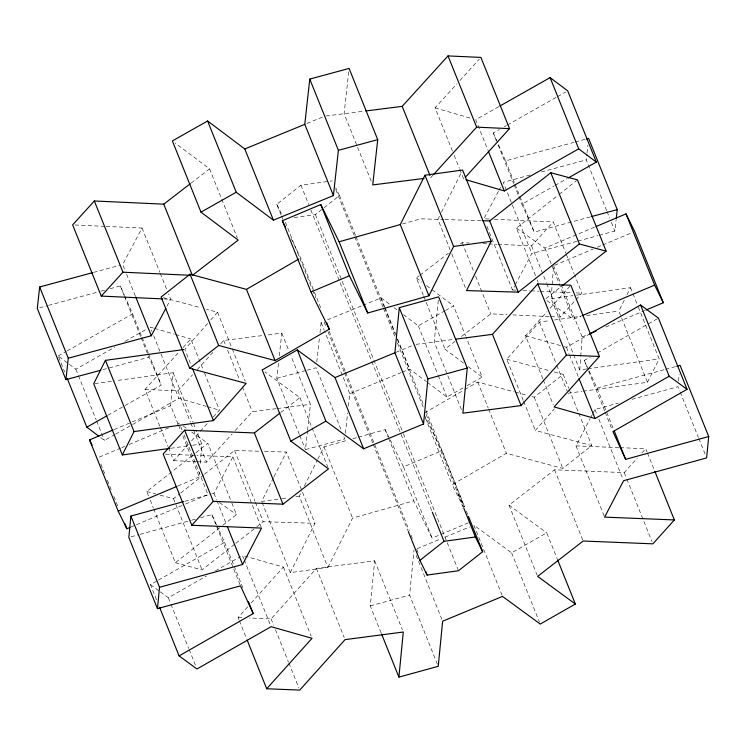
<?xml version="1.0" encoding="UTF-8"?>
<svg xmlns="http://www.w3.org/2000/svg" width="746" height="746" viewBox="0 0 746 746"><rect width="100%" height="100%" fill="white"/><g stroke="black" fill="none" stroke-linecap="round" stroke-linejoin="round"><path stroke-width="0.56" stroke-dasharray="3.73 2.8" d="M178.07 424.073L170.694 405.721L173.128 372.739L115.583 380.702M177.968 485.944L199.322 476.946L199.658 472.395M200.329 463.303L201.756 443.963L196.114 429.938M586.645 368.953L579.745 369.913L551.117 298.689L553.467 266.844M579.745 369.913L580.668 357.399M580.752 356.262L582.178 336.931L560.927 284.049M381.122 632.869L370.277 605.892L374.669 560.787L316.435 568.405L271.115 618.863L249.472 617.996M437.37 664.154L409.619 595.094L414.002 549.988M438.294 300.34L434.237 341.966L461.56 409.955M678.543 381.066L679.205 374.324M299.37 434.498L276.813 378.39L278.556 362.547M279.312 355.758L281.801 333.117L266.993 335.001M343.897 436.802L344.764 438.965L305.44 449.605L307.436 431.505M307.557 430.367L310.42 404.341L290.912 355.786M316.761 362.08L319.502 337.192M320.006 332.66L321.125 322.477L323.27 321.601M348.718 71.83L344.111 113.7L371.433 181.688M345.389 433.305L347.627 412.939M348.373 406.15L349.743 393.702L324.594 331.112M606.629 210.559L586.253 159.84L586.869 154.198M586.999 153.07L587.867 145.162M599.169 235.307L614.872 231.055L616.112 219.772M273.484 477.757L261.65 501.396L281.028 498.72M273.996 476.731L286.352 452.067L263.347 451.367M262.079 502.478L290.269 572.62L327.886 567.417L299.267 496.193L301.841 491.055M304.415 485.916L317.283 460.226M317.796 459.2L323.969 446.863L347.328 440.289M439.441 216.275L437.902 219.361L450.043 249.574M441.501 212.162L461.569 172.084M290.269 572.62L314.971 523.291L286.352 452.067M327.886 567.417L352.588 518.088L413.769 500.874L432.093 538.099L468.385 522.806M583.008 391.202L647.463 382.288L618.835 311.063L624.943 298.876M626.976 294.81L630.538 287.695L574.14 295.5M647.463 382.288L659.156 358.919L637.905 306.046M211.715 493.889L213.962 493.274L232.901 456.85L196.879 455.405M604.185 516.045L576.005 445.903L590.207 418.59M590.739 417.583L592.315 414.543M592.837 413.536L594.944 409.489L618.518 403.017M106.184 226.411L142.048 228.043L122.68 264.513L124.852 269.912M166.899 306.364L170.666 299.267L168.493 293.877M498.393 191.424L483.865 218.783L489.646 219.044M498.925 190.416L500.538 187.377M515.962 290.157L512.493 289.998L514.637 285.951M515.178 284.935L531.851 253.528L576.733 241.387M207.64 323.447L184.831 349.38L191.34 365.568M210.689 319.987L217.524 312.201L206.465 309.236M523.198 400.229L506.72 359.227L539.423 322.048L549.783 320.621M463.397 507.429L452.197 484.686L506.403 453.279L562.829 468.432L591.774 445.595L535.348 430.442L554.353 408.836M238.953 619.693L238.086 617.539L248.073 606.414M251.141 602.992L283.405 567.081L242.459 555.462L243.755 558.707M542.846 378.847L525.492 335.681L547.005 311.735M550.082 308.312L570.056 286.082M537.204 575.297L509.014 505.154L554.53 469.803L624.262 472.61L637.298 458.1M641.896 452.981L645.738 448.71L647.034 451.955M159.756 426.106L145.013 389.412L179.189 351.795M183.068 347.524L190.836 338.973L203.416 370.268M145.013 389.412L177.884 390.913L192.645 374.669M197.308 369.54L212.834 352.448M220.602 343.897L223.716 340.474L262.433 335.569M452.421 151.018L435.077 107.853L456.822 83.916M459.928 80.493L479.342 59.12M168.428 447.684L173.631 460.636L188.393 444.392M191.498 440.97L208.582 422.161M213.244 417.033L219.464 410.197L203.844 371.349M433.156 175.002L430.824 177.567L428.54 177.856M197.438 461.718L206.511 462.138L232.137 433.93M235.251 430.507L252.335 411.699L276.253 408.668M498.02 244.306L531.562 245.844L553.271 221.954L565.85 253.248M550.93 316.64L560.19 317.059L581.899 293.169L574.523 274.826M281.13 215.072L276.785 204.264L300.918 185.222L332.287 180.877M294.101 217.571L315.39 214.624L339.514 195.583L335.663 187.74M148.491 495.838L146.757 491.53L195.088 453.391M196.002 452.663L207.854 443.31L230.84 500.51M160.12 495.111L173.482 498.701L179.87 493.665M180.774 492.947L203.574 474.95M204.488 474.232L234.58 450.491L258.741 451.227M535.479 275.6L516.391 228.117L558.344 195.014M559.258 194.296L576.583 180.625M153.695 508.791L175.375 562.745L221.888 526.051M222.802 525.333L236.482 514.535L231.279 501.582M175.375 562.745L202.101 569.925L234.934 544.02M235.848 543.293L255.906 527.469M256.82 526.751L263.207 521.706L314.971 523.291M545.932 298.614L561.43 286.389M531.991 396.611L534.201 397.208L563.146 374.371L568.788 388.396M280.776 412.454L299.892 397.609L264.923 371.965M191.237 182.994L209.561 168.894L175.161 143.027M423.29 295.202L416.352 277.932L419.093 275.815M420.017 275.115L448.421 253.248M460.329 244.082L462.156 242.674L469.103 242.991M463.564 363.134L444.97 349.156L455.051 341.398M461.466 336.465L490.784 313.889L506.982 314.635M424.586 412.883L463.732 390.205M464.73 389.617L477.776 382.064L514.292 391.864M156.539 599.765L150.468 584.659L157.481 580.658M158.478 580.08L224.583 542.361L217.058 525.93M564.237 346.666L566.447 347.291L588.482 334.721M160.297 591.867L168.335 597.76L206.4 576.043M215.417 570.895L240.454 556.609M586.925 366.873L584.314 360.393L590.328 356.97M597.341 352.97L647.416 324.389M648.423 323.82L657.44 318.673M502.095 595.327L473.906 525.184L511.625 552.851L546.734 532.812L557.15 558.717M58.207 355.954L66.245 351.403M67.252 350.834L132.592 313.861L124.862 296.293M498.822 106.631L475.696 119.714L487.837 149.927M69.331 364.328L75.822 369.205L115.024 347.021M125.086 341.332L146.188 329.387M496.351 140.518L493.311 132.965L499.344 129.552M504.371 126.708L506.385 125.57M507.392 125.002L556.647 97.129M557.654 96.56L565.692 92.01M107.937 415.233L124.022 406.132M125.03 405.563L161.22 385.085L148.641 353.79M100.738 437.641L104.449 440.429L114.502 434.741M115.499 434.172L131.585 425.071M132.592 424.502L178.835 398.336L206.288 406.346M590.31 216.909L534.211 232.09L521.939 204.18L554.11 185.978M555.108 185.409L567.174 178.583M403.427 314.653L418.301 325.834L444.476 311.026M445.483 310.457L453.54 305.897L465.681 336.11M427.402 382.381L446.929 397.058L463.033 387.939M467.061 385.663L482.168 377.122L466.119 337.192M114.119 429.565L170.694 405.721M516.391 228.117L544.878 248.073L595.047 226.933M99.311 457.084L120.666 448.094M121.729 447.647L124.927 446.295M129.198 444.495L168.699 427.85M177.24 424.26L179.376 423.355M554.623 265.259L593.051 249.061M597.322 247.262L601.593 245.462M602.656 245.014L631.48 232.873M546.921 300.666L573.497 319.297L580.975 316.145M131.137 526.956L135.408 525.165M136.471 524.708L184.514 504.473M185.577 504.026L207.994 494.579L183.712 434.144M582.178 336.931L588.585 334.227M605.659 327.028L645.159 310.392M358.453 437.165L385.15 429.649L403.465 466.875L441.893 450.687L464.441 506.795M395.949 352.336L412.752 345.379M417.21 548.664L440.746 538.92M445.026 537.148L469.626 526.956M306.886 123.482L323.708 116.581M327.55 319.838L361.829 305.776M362.901 305.338L381.113 297.868L390.41 304.862M349.743 393.702L401.161 372.608M402.234 372.17L409.731 369.093L426.47 381.682M402.43 223.959L420.66 218.83L443.656 219.529M352.895 438.732L357.343 437.473M184.775 501.284L210.596 494.197M589.023 370.669L597.024 388.125L664.369 369.643M665.488 369.335L675.587 366.556M131.072 536.812L138.924 534.658M140.052 534.35L190.556 520.484M191.675 520.176L196.17 518.946M200.655 517.715L211.883 514.637L216.582 524.904M631.983 399.324L678.002 386.689L679.737 391.007M370.277 605.892L409.619 595.094M93.511 272.411L120.432 265.128M493.311 132.965L505.592 160.866L574.028 142.346M575.147 142.038L585.246 139.306M39.547 307.818L47.399 305.692M48.518 305.394L100.123 291.425M101.251 291.117L104.617 290.213M110.222 288.693L120.32 285.96L124.414 295.257M530.154 175.021L503.233 182.313L531.851 253.528M541.372 171.981L586.253 159.84M102.948 369.634L148.939 357.175L161.22 385.085M577.852 241.079L598.04 235.615M276.813 378.39L306.028 370.482M307.156 370.175L316.136 367.741L341.295 430.33M551.117 298.689L572.993 295.658M94.863 383.575L114.427 380.861M554.381 319.978L580.854 316.323M586.608 315.521L618.835 311.063M587.801 368.794L659.156 358.919M170.675 448.262L191.396 445.399M192.543 445.241L201.756 443.963M568.042 393.273L581.852 391.361M282.165 498.561L287.872 497.768M295.845 496.668L299.267 496.193M415.988 344.354L453.652 339.43M325.899 116.012L364.608 111.107M277.391 408.528L310.42 404.341M444.803 219.566L481.618 220.695M576.005 445.903L619.003 447.637M620.168 447.684L645.738 448.71M165.5 454.137L195.713 455.358M238.086 617.539L242.636 617.716M494.281 219.259L553.271 221.954M74.954 224.984L105.027 226.355M482.979 243.625L487.614 243.83M488.77 243.886L496.864 244.259M522.899 290.474L529.837 290.791M530.993 290.847L539.097 291.22M540.253 291.266L571.483 292.693M576.108 292.908L581.899 293.169M163.728 298.95L170.666 299.267M512.763 314.896L549.774 316.584M173.631 460.636L196.31 461.671M506.72 359.227L549.867 370.809M554.297 371.993L563.146 374.371M163.318 297.654L200.935 307.753M515.393 392.154L527.571 395.427M146.757 491.53L155.662 493.917M525.492 335.681L563.127 346.349M435.077 107.853L471.304 118.437M153.508 328.072L150.216 327.112L151.951 331.429M154.609 328.389L174.368 334.161M175.469 334.488L190.836 338.973M207.379 406.673L219.464 410.197M183.171 426.013L186.966 428.68M191.713 431.999L207.854 443.31M219.389 502.562L236.482 514.535M509.014 505.154L546.734 532.812M150.468 584.659L159.402 591.205M416.352 277.932L421.928 282.128M426.572 285.625L431.225 289.122M432.158 289.821L453.54 305.897M394.13 307.66L396.919 309.758M468.218 366.631L482.168 377.122M59.13 356.653L68.408 363.628M424.082 414.496L441.893 450.687M458.221 494.262L464.497 507M276.785 204.264L282.091 215.044M291.005 238.319L300.675 257.967L321.05 308.685M584.314 360.393L588.557 369.643M680.165 392.088L698.387 437.408M698.815 438.489L705.324 454.678M607.067 211.631L609.668 218.112M611.403 222.429L614.872 231.055M630.538 287.695L637.476 304.965M647.472 453.027L654.839 471.379M566.279 254.321L574.084 273.745M553.551 265.707L560.488 282.967M544.878 248.073L551.387 264.261M551.816 265.343L573.497 319.297M597.024 388.125L613.501 429.137M505.592 160.866L514.693 183.535M515.132 184.607L519.468 195.396M519.906 196.478L534.211 232.09M498.086 144.836L513.696 183.684M514.134 184.756L518.47 195.555M518.899 196.627L521.939 204.18M588.659 371.191L604.698 411.111M605.137 412.193L612.074 429.463M624.262 472.61L626.435 478.009M626.864 479.091L652.023 541.68M531.562 245.844L546.314 282.529M546.743 283.611L560.19 317.059M594.944 409.489L597.117 414.888M598.851 419.196L623.134 479.631M566.447 347.291L569.049 353.772M569.487 354.844L578.159 376.432M537.213 279.918L538.08 282.072M569.217 389.477L578.327 412.137M578.756 413.219L591.774 445.595M539.423 322.048L556.33 364.141M556.768 365.214L567.174 391.118M486.905 226.336L512.493 289.998M454.155 155.336L459.359 168.279M459.797 169.361L463.695 179.077M543.274 379.928L553.252 404.742M534.201 397.208L562.829 468.432M554.53 469.803L582.719 539.945M462.156 242.674L473.869 271.805M475.603 276.123L490.784 313.889M523.636 401.311L535.348 430.442M451.778 253.892L466.091 289.504M477.776 382.064L488.192 407.959M488.621 409.041L506.403 453.279M423.719 296.274L444.97 349.156M511.625 552.851L539.386 621.912M418.301 325.834L437.818 374.399M438.256 375.471L446.929 397.058M381.113 297.868L384.582 306.503M385.011 307.585L395.427 333.481M397.59 338.88L409.731 369.093M339.514 195.583L355.59 235.568M356.019 236.641L384.246 306.886M384.684 307.967L395.539 334.982M397.273 339.299L423.765 405.218M425.938 410.626L464.59 506.795M466.315 511.094L467.602 514.302M335.756 189.521L354.434 235.988M354.863 237.069L383.09 307.315M383.528 308.396L394.82 336.493M397.422 342.974L423.486 407.81M426.087 414.291L463.378 507.084M425.313 417.779L452.197 484.686M315.39 214.624L402.989 432.605M403.427 433.687L446.789 541.596M447.227 542.678L458.063 569.655M300.918 185.222L308.723 204.646M310.895 210.046L400.667 433.417M401.096 434.498L431.887 511.122M403.465 466.875L432.093 538.099M385.15 429.649L388.19 437.203M388.619 438.284L413.769 500.874M285.326 222.196L312.21 289.103M312.649 290.185L315.679 297.738M329.126 331.196L345.174 371.116M345.603 372.198L409.358 530.835M411.093 535.143L412.389 538.388M416.725 549.177L418.03 552.413M281.568 216.144L282.865 219.389M324.128 322.048L326.3 327.457M328.035 331.774L344.102 371.76M344.54 372.841L372.767 443.077M373.196 444.159L407.885 530.462M416.175 555.388L442.191 620.131M321.125 322.477L324.156 330.03M374.669 560.787L402.42 629.857M281.801 333.117L288.739 350.387M323.969 446.863L352.588 518.088M209.561 168.894L237.321 237.955M299.892 397.609L311.604 426.74M312.033 427.822L327.653 466.67M299.799 435.58L305.44 449.605M217.524 312.201L231.838 347.813M232.276 348.895L245.285 381.271M316.435 568.405L344.195 637.476M223.716 340.474L225.879 345.874M227.614 350.191L239.326 379.322M242.357 386.876L252.335 411.699M283.405 567.081L311.166 636.142M234.58 450.491L254.964 501.209M255.402 502.282L263.207 521.706M142.048 228.043L159.821 272.29M160.259 273.372L166.759 289.56M232.901 456.85L261.091 526.993M173.128 372.739L193.083 422.385M193.512 423.458L195.685 428.857M271.115 618.863L273.717 625.344M275.451 629.652L288.46 662.028M288.898 663.11L298.866 687.933M177.884 390.913L190.463 422.208M190.892 423.29L193.065 428.68M193.503 429.761L206.511 462.138M244.194 559.78L270.649 625.605M153.685 335.747L178.835 398.336M126.587 274.23L135.259 295.808M213.962 493.274L216.564 499.745M216.993 500.827L226.532 524.569M180.672 426.591L181.977 429.827M178.499 425.145L181.101 431.626M182.835 435.944L199.322 476.946M224.583 542.361L233.694 565.02M234.123 566.102L243.672 589.844M132.592 313.861L141.703 336.53M142.132 337.602L148.212 352.709M120.32 285.96L124.218 295.668M124.657 296.749L140.705 336.679M141.134 337.751L148.939 357.175M211.883 514.637L240.072 584.78M239.382 620.775L246.758 639.117M160.194 427.178L167.999 446.602M173.482 498.701L202.101 569.925M150.226 500.156L153.256 507.709M168.335 597.76L170.508 603.15M170.937 604.232L188.719 648.479M189.158 649.561L196.095 666.821M75.822 369.205L77.994 374.604M78.423 375.676L96.206 419.923M96.644 421.005L104.449 440.429M58.636 357.036L64.716 372.142M100.85 464.012L105.615 475.883M107.349 480.2L112.124 492.071M113.858 496.388L117.756 506.096"/><path stroke-width="1.12" d="M183.656 501.592L130.904 516.064L128.825 537.428L157.453 608.652L240.501 585.852L253.211 613.585L179.087 655.883L159.569 607.319M157.453 608.652L159.532 587.288L130.904 516.064M279.862 413.163L254.377 432.95L184.644 430.144L163.169 454.044L191.797 525.268L213.263 501.368L282.995 504.175L328.52 468.833L290.791 441.166L262.163 369.941L297.272 349.911L325.899 421.136L363.628 448.794L423.523 423.989L394.904 352.765L399.287 307.669L438.629 296.871L467.248 368.086L462.865 413.191L521.09 405.572L566.41 355.115L599.448 356.448L570.821 285.224L537.791 283.89L492.463 334.348L455.927 339.132M557.579 559.789L575.362 604.036L540.253 624.066L502.524 596.408L442.63 621.213L438.238 666.318L398.905 677.116L403.288 632.011L345.062 639.63L299.733 690.087L266.704 688.754L247.187 640.199M423.523 423.989L427.906 378.884L399.287 307.669M676.706 366.249L680.082 365.326L708.7 436.55L706.621 457.913L623.572 480.713L604.624 517.127L674.356 519.934L654.839 471.379M92.392 272.719L39.659 286.986L37.3 308.434L65.918 379.649L100.701 370.24M65.918 379.649L68.287 358.211L39.659 286.986M162.572 298.894L101.26 296.097L72.642 224.872L94.341 200.982L163.747 204.152L192.375 275.377L238.188 240.119L200.991 212.153L172.373 140.929L207.602 120.992L236.23 192.216L273.418 220.173L333.406 195.573L304.788 124.349L309.767 79.085L349.091 68.436L377.718 139.661L372.73 184.924L423.989 178.434M333.406 195.573L338.395 150.31L309.767 79.085M616.243 218.643L617.231 209.617L588.613 138.392L586.365 139.008M183.684 349.538L105.41 360.365L93.716 383.733L122.335 454.957L169.529 448.421M122.335 454.957L134.038 431.589L105.41 360.365M134.038 431.589L213.449 420.595L246.152 383.425L189.726 368.282L161.099 297.057L190.044 274.22L218.671 345.445L275.097 360.588L329.294 329.191L310.979 291.966L282.352 220.741L320.78 204.553L339.104 241.779L400.285 224.565L424.987 175.235L462.604 170.032L491.222 241.256L466.52 290.576L518.293 292.162L579.39 243.951L606.116 251.122L562.344 285.662M320.78 204.553L349.408 275.778L367.722 313.003L428.903 295.789L453.605 246.46L424.987 175.235M159.532 587.288L242.581 564.489L261.529 528.075L191.797 525.268M68.287 358.211L151.307 335.737L165.826 308.387M266.704 688.754L312.033 638.296L271.078 626.687L196.963 668.985L179.087 655.883M599.448 356.448L554.119 406.906L595.075 418.515L669.19 376.226L687.057 389.328L612.942 431.617L625.642 459.35L708.7 436.55M674.356 519.934L652.89 543.834L583.158 541.027L537.633 576.378L575.362 604.036M101.26 296.097L122.969 272.206L190.062 275.274M365.754 110.968L402.197 106.352L448.02 55.913L480.9 57.414L509.518 128.638L465.252 177.361M433.93 174.154L476.647 127.137L509.518 128.638M189.726 368.282L218.671 345.445M482.765 220.732L489.665 220.937L550.772 172.727L577.497 179.907L606.116 251.122M419.905 560.377L444.029 541.335L475.398 536.989L482.634 551.695L458.501 570.737L427.132 575.073L419.905 560.377L408.314 531.534M163.747 204.152L190.323 183.702M190.044 274.22L246.469 289.364L298.661 259.132M290.791 441.166L325.899 421.136M589.489 334.152L640.572 305.002L658.438 318.104L687.057 389.328M200.991 212.153L236.23 192.216M499.82 106.063L550.091 77.621L567.706 90.872L596.324 162.087L568.182 178.014M67.317 378.623L86.825 427.178L106.93 415.802M465.896 179.711L504.324 190.939L578.71 148.846L596.324 162.087M310.979 291.966L349.408 275.778M130.074 527.413L126.867 528.755L118.194 511.131L89.567 439.907L113.056 430.013M596.119 226.486L626.006 213.888L634.678 231.521L663.306 302.745L646.222 309.944M118.194 511.131L176.905 486.392M582.039 315.698L654.624 285.112L663.306 302.745M589.648 333.779L596.054 331.084M297.272 349.911L335.001 377.569L394.904 352.765M207.602 120.992L244.8 148.958L304.788 124.349M427.906 378.884L467.248 368.086M338.395 150.31L377.718 139.661M591.429 216.601L617.231 209.617M453.605 246.46L491.222 241.256M86.825 427.178L98.882 436.242M282.352 220.741L285.41 226.952M89.567 439.907L92.122 445.092M626.006 213.888L654.624 285.112M550.091 77.621L578.71 148.846M640.572 305.002L669.19 376.226M550.772 172.727L579.39 243.951M614.368 431.291L625.642 459.35M488.276 151.009L504.324 190.939M579.027 378.586L595.075 418.515M448.02 55.913L476.647 127.137M537.791 283.89L566.41 355.115M489.665 220.937L518.293 292.162M402.197 106.352L429.957 175.413M492.463 334.348L521.09 405.572M400.285 224.565L428.903 295.789M468.46 516.437L482.634 551.695M463.807 508.147L475.398 536.989M339.104 241.779L367.722 313.003M432.326 512.194L444.029 541.335M326.692 322.72L329.294 329.191M425.835 571.837L427.132 575.073M244.8 148.958L273.418 220.173M335.001 377.569L363.628 448.794M246.469 289.364L275.097 360.588M381.551 633.951L398.905 677.116M254.377 432.95L282.995 504.175M192.636 368.804L213.449 420.595M135.688 296.889L151.307 335.737M227.399 526.723L242.581 564.489M94.341 200.982L122.969 272.206M184.644 430.144L213.263 501.368M248.437 601.714L253.211 613.585M124.703 523.366L126.867 528.755"/></g></svg>
